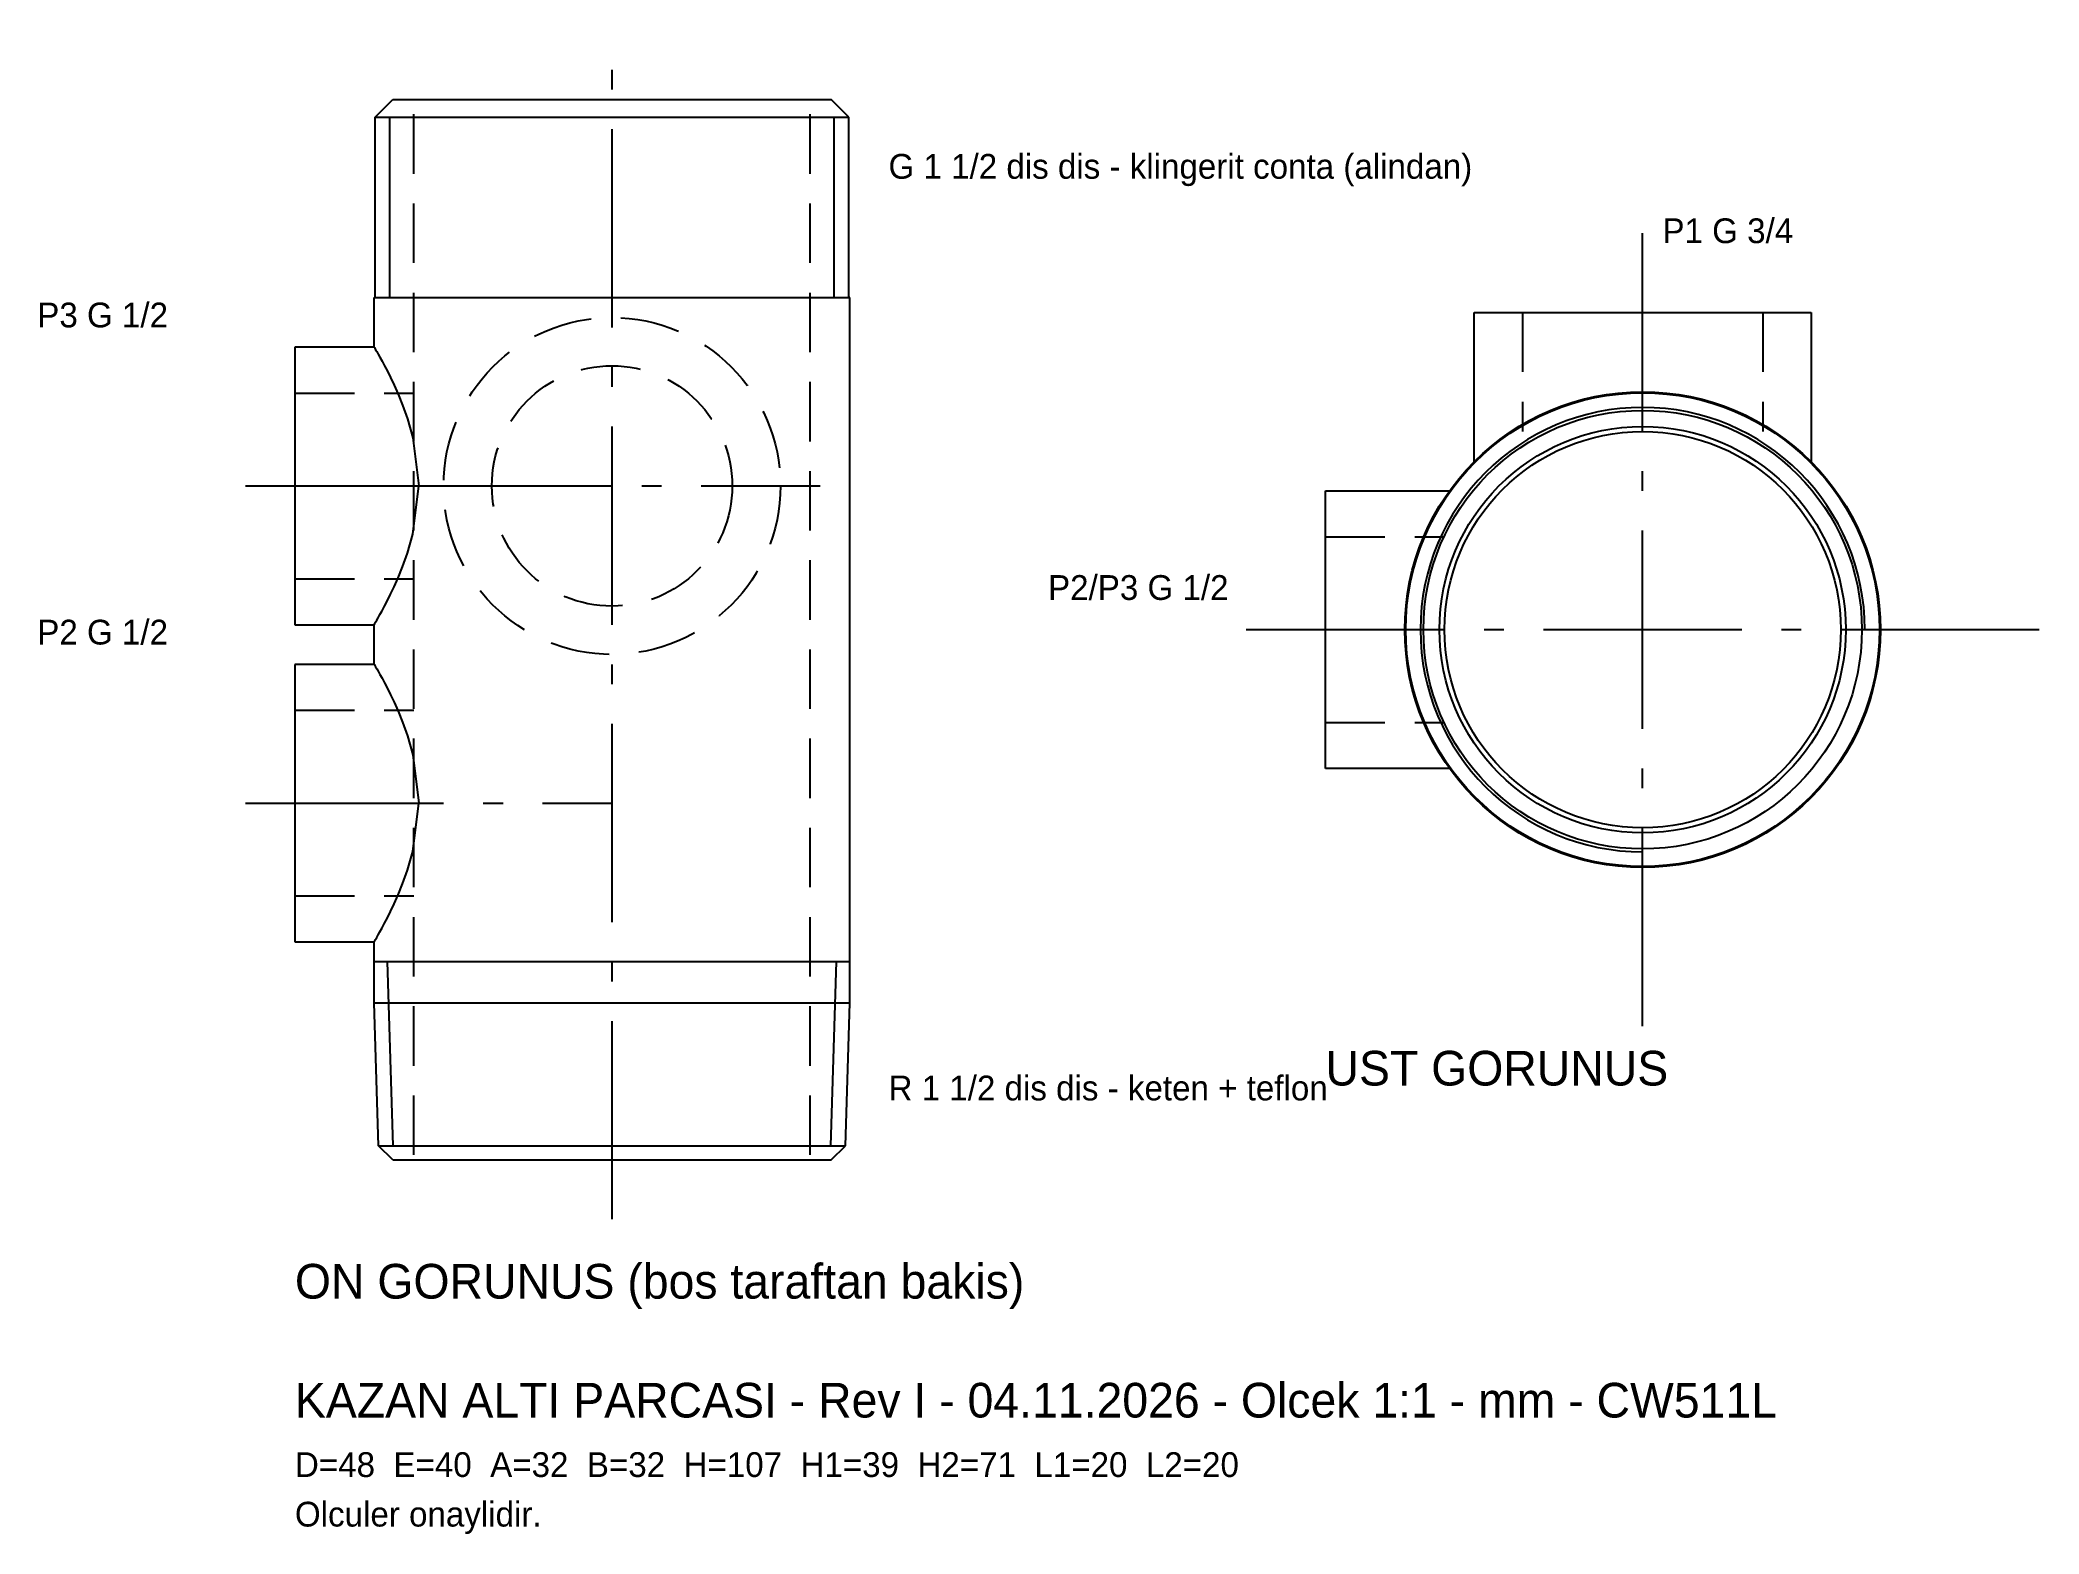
# Model space of a CAD drawing. Extents: x -58 to 144, y -38 to 113.
import ezdxf

# ---------------------------------------------------------------- set-up
doc = ezdxf.new("R2010")
doc.units = 0
doc.linetypes.add('CENTER', pattern=[30, 20, -4, 2, -4])
doc.linetypes.add('DASHED', pattern=[9, 6, -3])
for name, color, linetype in [('DIS', 7, 'CONTINUOUS'), ('EKSEN', 1, 'CENTER'), ('GIZLI', 8, 'DASHED'), ('KONTUR', 7, 'CONTINUOUS'), ('YAZI', 3, 'CONTINUOUS')]:
    doc.layers.add(name, color=color, linetype=linetype)

msp = doc.modelspace()

# ---------------------------------------------------------------- linework, layer by layer
at = {"layer": 'DIS'}
for p, q in [((-22.4225, 87), (-22.4225, 105.221)), ((22.4225, 87), (22.4225, 105.221)), ((-22.0702, 1.4267), (-22.6506, 20)), ((22.0702, 1.4267), (22.6506, 20))]:
    msp.add_line(p, q, dxfattribs=at)
msp.add_arc((104, 53.5), 22.4225, 0, 270, dxfattribs=at)
at = {"layer": 'EKSEN'}
for p, q in [((0, -6), (0, 113)), ((104, 13.5), (104, 93.5)), ((-37, 68), (0, 68)), ((-21, 68), (21, 68)), ((64, 53.5), (144, 53.5)), ((-37, 36), (0, 36))]:
    msp.add_line(p, q, dxfattribs=at)
at = {"layer": 'GIZLI'}
for p, q in [((-20, 0.5), (-20, 106.5)), ((20, 0.5), (20, 106.5)), ((91.875, 85.5), (91.875, 73.5)), ((116.125, 85.5), (116.125, 73.5)), ((-32, 77.375), (-20, 77.375)), ((72, 62.875), (84, 62.875)), ((-32, 58.625), (-20, 58.625)), ((-32, 45.375), (-20, 45.375)), ((72, 44.125), (84, 44.125)), ((-32, 26.625), (-20, 26.625))]:
    msp.add_line(p, q, dxfattribs=at)
for radius in [17, 12.125]:
    msp.add_circle((0, 68), radius, dxfattribs=at)
at = {"layer": 'KONTUR'}
for p, q in [((-23.9015, 105.221), (-22.1225, 107)), ((-22.1225, 107), (22.1225, 107)), ((23.9015, 105.221), (22.1225, 107)), ((-23.9015, 87), (-23.9015, 105.221)), ((-23.9015, 105.221), (23.9015, 105.221)), ((23.9015, 87), (23.9015, 105.221)), ((-24, 87), (-23.9015, 87)), ((-24, 82), (-24, 87)), ((-24, 87), (24, 87)), ((-24, 87), (24, 87)), ((24, 87), (23.9015, 87)), ((24, 15.852), (24, 87)), ((87, 70.4411), (87, 85.5)), ((87, 85.5), (121, 85.5)), ((121, 85.5), (121, 70.4411)), ((-24, 82), (-32, 82)), ((-32, 82), (-32, 54)), ((-24, 82), (-23.984, 81.9726)), ((-23.984, 81.9726), (-23.9361, 81.8902)), ((-23.9361, 81.8902), (-23.856, 81.7517)), ((-23.856, 81.7517), (-23.7434, 81.5554)), ((-23.7434, 81.5554), (-23.5979, 81.2988)), ((-23.5979, 81.2988), (-23.4187, 80.9783)), ((-23.4187, 80.9783), (-23.2053, 80.5891)), ((-23.2053, 80.5891), (-22.9565, 80.1244)), ((-22.9565, 80.1244), (-22.6712, 79.5752)), ((-22.6712, 79.5752), (-22.3481, 78.9287)), ((-22.3481, 78.9287), (-21.9854, 78.1666)), ((-21.9854, 78.1666), (-21.5812, 77.2601)), ((-21.5812, 77.2601), (-21.1331, 76.1615)), ((-21.1331, 76.1615), (-20.6383, 74.7777)), ((-20.6383, 74.7777), (-20.0931, 72.8718)), ((-20.0931, 72.8718), (-19.4936, 68)), ((-20.0931, 63.1282), (-19.4936, 68)), ((72, 39.5), (72, 67.5)), ((72, 67.5), (84.5064, 67.5)), ((-20.6383, 61.2223), (-20.0931, 63.1282)), ((-21.1331, 59.8385), (-20.6383, 61.2223)), ((-21.9854, 57.8334), (-21.5812, 58.7399)), ((-21.5812, 58.7399), (-21.1331, 59.8385)), ((-22.6712, 56.4248), (-22.3481, 57.0713)), ((-22.3481, 57.0713), (-21.9854, 57.8334)), ((-23.7434, 54.4446), (-23.5979, 54.7012)), ((-23.5979, 54.7012), (-23.4187, 55.0217)), ((-23.4187, 55.0217), (-23.2053, 55.4109)), ((-23.2053, 55.4109), (-22.9565, 55.8756)), ((-22.9565, 55.8756), (-22.6712, 56.4248)), ((-32, 54), (-24, 54)), ((-24, 54), (-23.984, 54.0274)), ((-24, 50), (-24, 54)), ((-23.984, 54.0274), (-23.9361, 54.1098)), ((-23.9361, 54.1098), (-23.856, 54.2483)), ((-23.856, 54.2483), (-23.7434, 54.4446)), ((-24, 50), (-32, 50)), ((-32, 50), (-32, 22)), ((-24, 50), (-23.984, 49.9726)), ((-23.984, 49.9726), (-23.9361, 49.8902)), ((-23.9361, 49.8902), (-23.856, 49.7517)), ((-23.856, 49.7517), (-23.7434, 49.5554)), ((-23.7434, 49.5554), (-23.5979, 49.2988)), ((-23.5979, 49.2988), (-23.4187, 48.9783)), ((-23.4187, 48.9783), (-23.2053, 48.5891)), ((-23.2053, 48.5891), (-22.9565, 48.1244)), ((-22.9565, 48.1244), (-22.6712, 47.5752)), ((-22.6712, 47.5752), (-22.3481, 46.9287)), ((-22.3481, 46.9287), (-21.9854, 46.1666)), ((-21.9854, 46.1666), (-21.5812, 45.2601)), ((-21.5812, 45.2601), (-21.1331, 44.1615)), ((-21.1331, 44.1615), (-20.6383, 42.7777)), ((-20.6383, 42.7777), (-20.0931, 40.8718)), ((-20.0931, 40.8718), (-19.4936, 36)), ((84.5064, 39.5), (72, 39.5)), ((-20.0931, 31.1282), (-19.4936, 36)), ((-20.6383, 29.2223), (-20.0931, 31.1282)), ((-21.1331, 27.8385), (-20.6383, 29.2223)), ((-21.9854, 25.8334), (-21.5812, 26.7399)), ((-21.5812, 26.7399), (-21.1331, 27.8385)), ((-22.9565, 23.8756), (-22.6712, 24.4248)), ((-22.6712, 24.4248), (-22.3481, 25.0713)), ((-22.3481, 25.0713), (-21.9854, 25.8334)), ((-23.9361, 22.1098), (-23.856, 22.2483)), ((-23.856, 22.2483), (-23.7434, 22.4446)), ((-23.7434, 22.4446), (-23.5979, 22.7012)), ((-23.5979, 22.7012), (-23.4187, 23.0217)), ((-23.4187, 23.0217), (-23.2053, 23.4109)), ((-23.2053, 23.4109), (-22.9565, 23.8756)), ((-32, 22), (-24, 22)), ((-24, 22), (-23.984, 22.0274)), ((-24, 15.852), (-24, 22)), ((-23.984, 22.0274), (-23.9361, 22.1098)), ((-24, 20), (24, 20)), ((-23.5492, 1.4267), (-24, 15.852)), ((-24, 15.852), (24, 15.852)), ((23.5492, 1.4267), (24, 15.852)), ((-22.1225, 0), (-23.5492, 1.4267)), ((-23.5492, 1.4267), (23.5492, 1.4267)), ((-22.1225, 0), (22.1225, 0)), ((22.1225, 0), (23.5492, 1.4267))]:
    msp.add_line(p, q, dxfattribs=at)
for radius in [24, 23.9015, 22.1225, 20.5, 20]:
    msp.add_circle((104, 53.5), radius, dxfattribs=at)

# ---------------------------------------------------------------- texts
at = {"layer": 'YAZI'}
for s, height, p in [('G 1 1/2 dis dis - klingerit conta (alindan)', 2.5, (27.9015, 99)), ('P1 G 3/4', 2.5, (106, 92.5)), ('P3 G 1/2', 2.5, (-58, 84)), ('P2/P3 G 1/2', 2.5, (44, 56.5)), ('P2 G 1/2', 2.5, (-58, 52)), ('UST GORUNUS', 3.5, (72, 7.5)), ('R 1 1/2 dis dis - keten + teflon', 2.5, (27.9015, 6)), ('ON GORUNUS (bos taraftan bakis)', 3.5, (-32, -14)), ('KAZAN ALTI PARCASI - Rev I - 04.11.2026 - Olcek 1:1 - mm - CW511L', 3.5, (-32, -26)), ('D=48  E=40  A=32  B=32  H=107  H1=39  H2=71  L1=20  L2=20', 2.5, (-32, -32)), ('Olculer onaylidir.', 2.5, (-32, -37))]:
    msp.add_text(s, height=height, dxfattribs=at).set_placement(p)

doc.saveas('drawing.dxf')
